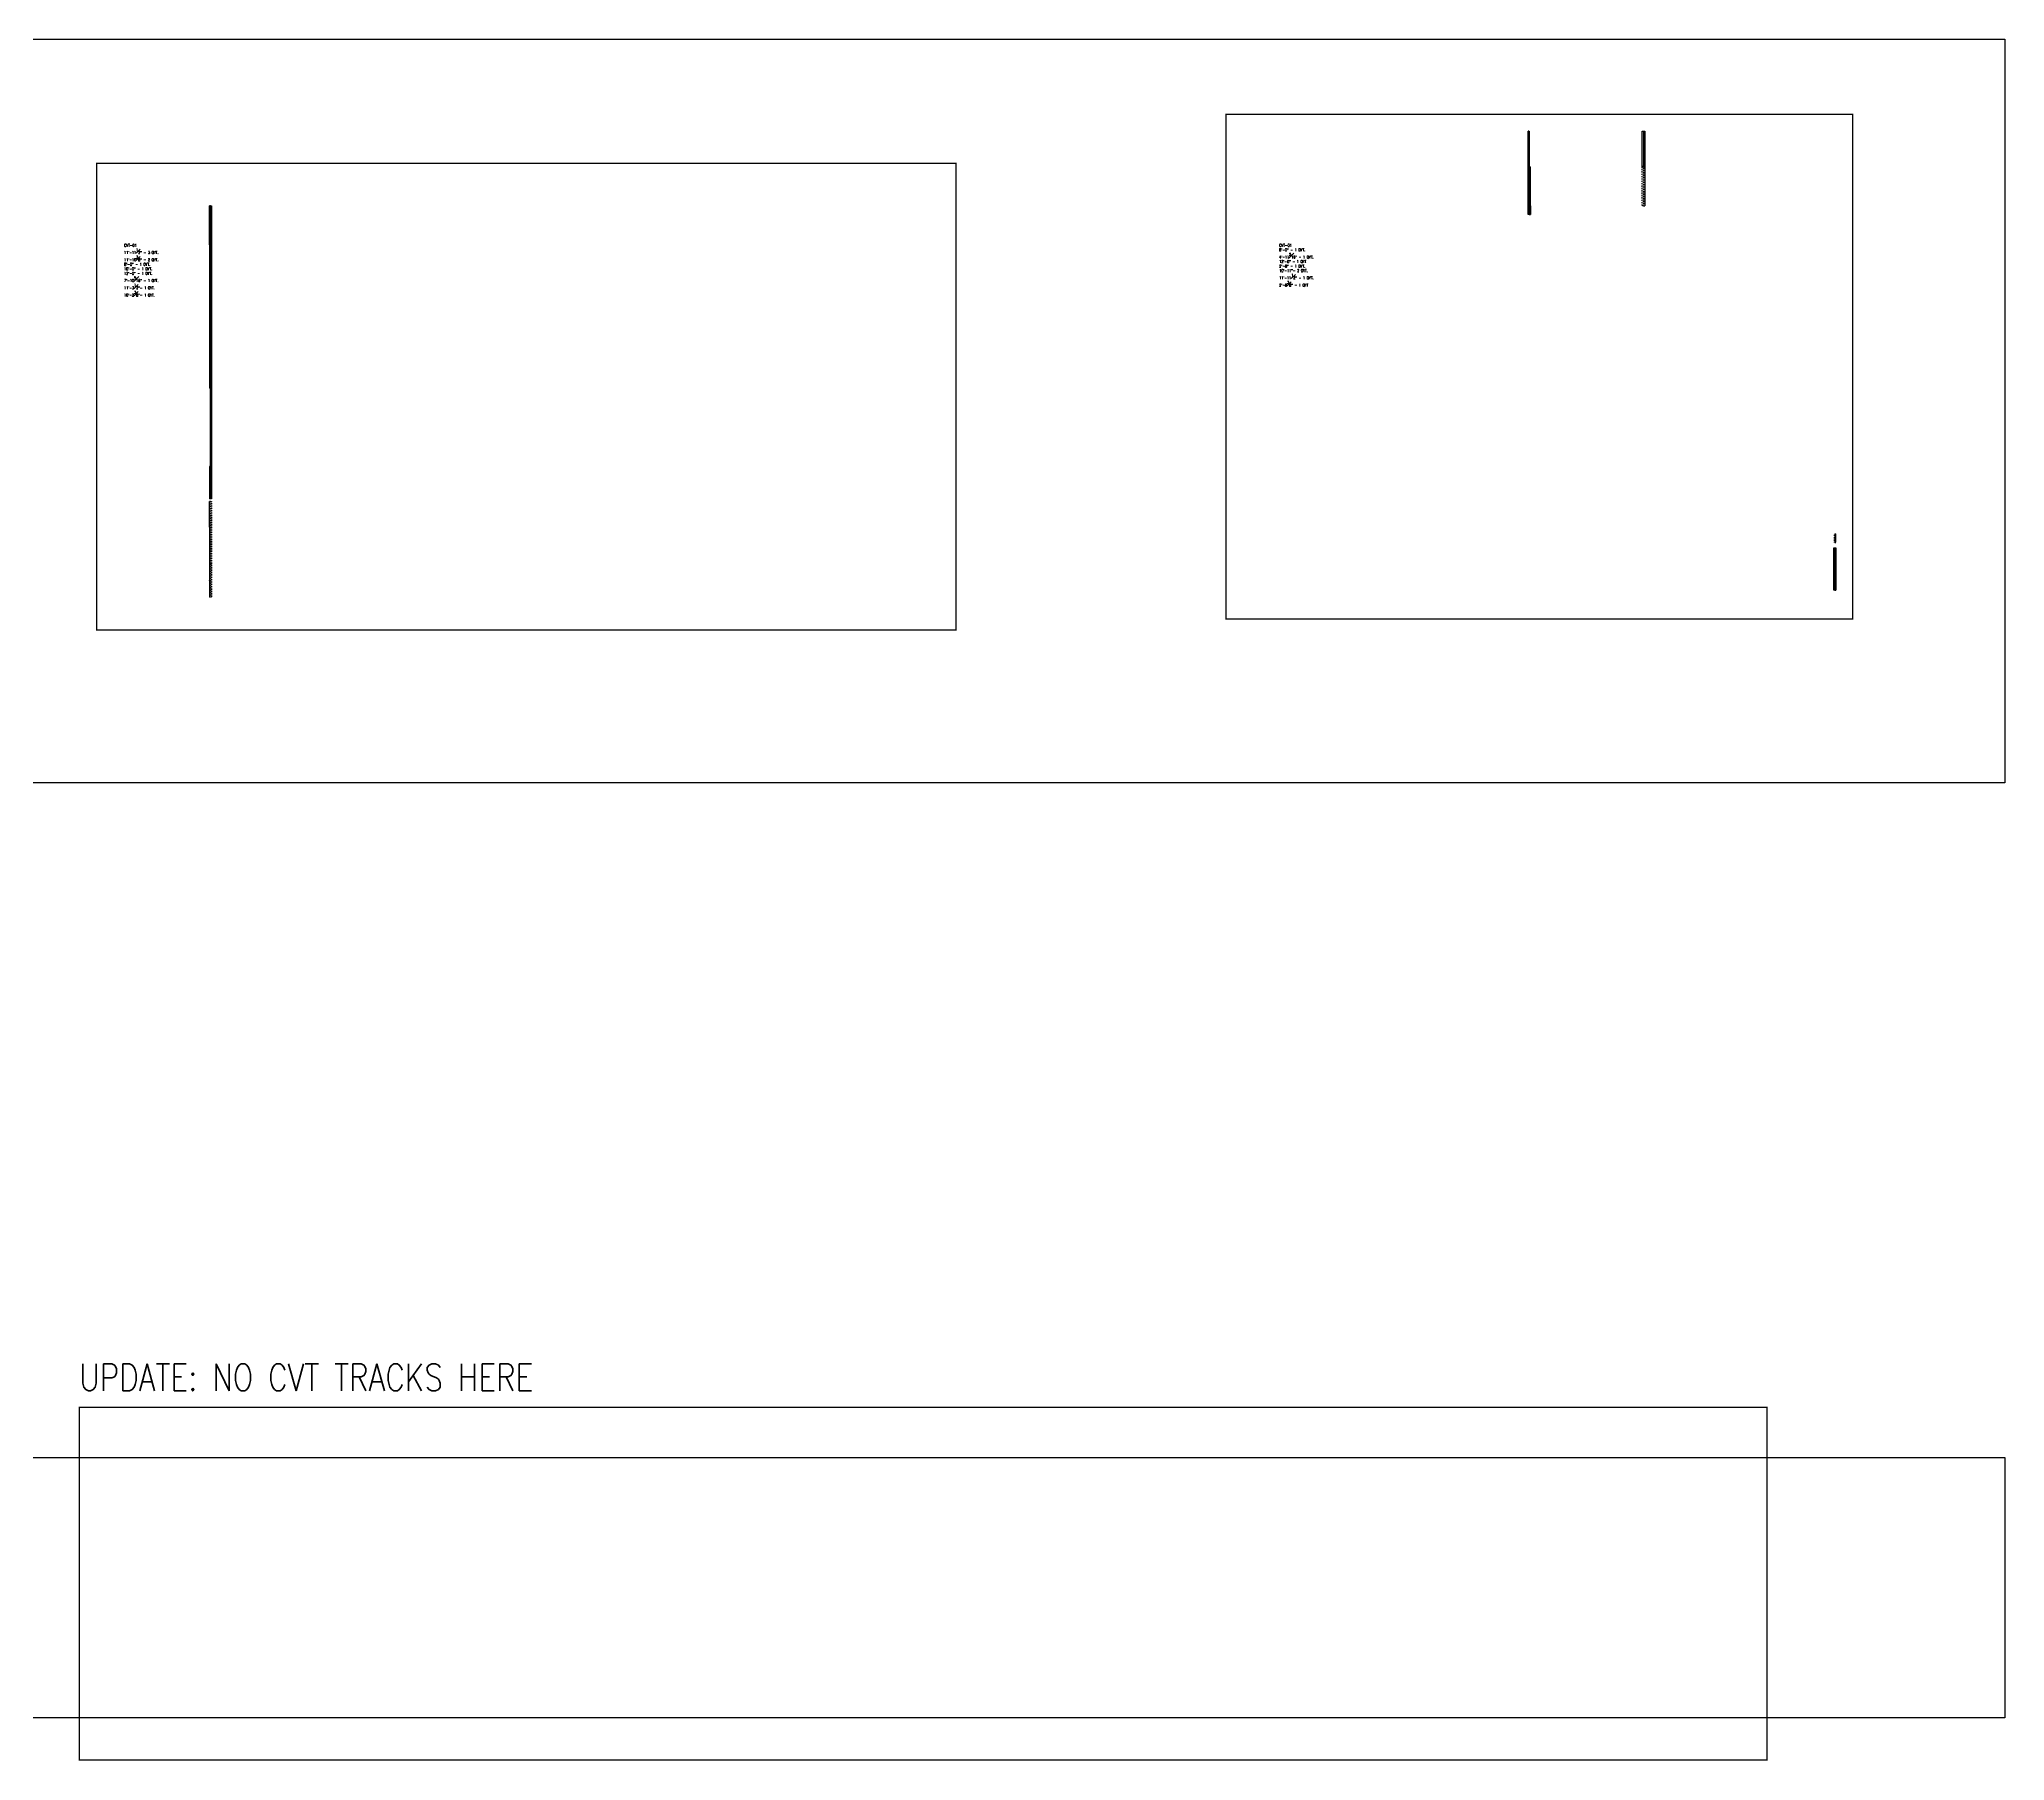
# Model space of a CAD drawing. Header units: inches. Extents: x 0 to 14480, y -2 to 6480.
# Drawn here: x 7237 to 14480, y -2 to 6340 of the extents above; entities that cross this region are included whole.
import ezdxf

# ---------------------------------------------------------------- set-up
doc = ezdxf.new("R2010")
doc.units = ezdxf.units.IN
doc.header["$MEASUREMENT"] = 0
doc.linetypes.add('NBK_Hidden', pattern=[0.125, 0.083333, -0.041667])
doc.layers.add('!Extrusion', color=140, linetype='Continuous', lineweight=25)
doc.layers.add('0 @ 1', color=7, linetype='Continuous')
doc.styles.add('Romans', font='romans.shx', dxfattribs={"width": 0.8})
doc.dimstyles.new('NBK$0', dxfattribs={"dimtxt": 0.0625, "dimasz": 0.046875, "dimexe": 0, "dimexo": 0.03125, "dimgap": 0.03, "dimtad": 3, "dimdec": 4, "dimzin": 3, "dimdsep": 46, "dimlunit": 4, "dimtxsty": 'Romans', "dimblk": 'DOT', "dimblk1": 'DOT', "dimblk2": 'DOT', "dimcen": 0, "dimazin": 2, "dimtfac": 0.8, "dimtdec": 4, "dimtmove": 2, "dimatfit": 2, "dimfxl": 1, "dimtfill": 1, "dimfrac": 1, "dimtolj": 1, "dimtzin": 0, "dimarcsym": 1})

# ---------------------------------------------------------------- blocks, each defined once
blk = doc.blocks.new('_Dot')
at = {"color": 0, "linetype": 'ByBlock', "lineweight": -2}
blk.add_line((-0.5, 0), (-1, 0), dxfattribs=at)
at = {"color": 0, "linetype": 'ByBlock', "const_width": 0.5}
blk.add_lwpolyline([(-0.25, 0, 1), (0.25, 0, 1)], format="xyb", close=True, dxfattribs=at)
blk = doc.blocks.new('*D104')
at = {"layer": '0 @ 1', "color": 0, "lineweight": -2}
for p, q in [((-4, 122.4), (-7.2, 122.4)), ((-7.2, 122.3), (-7.2, 0)), ((-4, 0), (-7.2, 0))]:
    blk.add_line(p, q, dxfattribs=at)
at = {"layer": 'Defpoints', "color": 0}
for p in [(-4, 122.4), (-7.2, 0), (-4, 0)]:
    blk.add_point(p, dxfattribs=at)
at = {"layer": '0 @ 1', "color": 0, "lineweight": -2, "xscale": 0.046875, "yscale": 0.046875, "zscale": 0.046875}
for p, rotation in [((-7.2, 122.4), 90), ((-7.2, 0), 270)]:
    blk.add_blockref('_Dot', p, dxfattribs=dict(at, rotation=rotation))
at = {"layer": '0 @ 1', "color": 0, "char_height": 0.0625, "attachment_point": 5, "rotation": 90, "style": 'Romans'}
for s, insert in [('\\A1;10\'-2{\\H0.800000x;\\S3#8;}"', (-7.3, 61.2)), ('\\A1;[3109]', (-7.1, 61.2))]:
    blk.add_mtext(s, dxfattribs=dict(at, insert=insert))
blk = doc.blocks.new('*D105')
at = {"layer": '0 @ 1', "color": 0, "lineweight": -2}
for p, q in [((-4, 258.4), (-7.2, 258.4)), ((-7.2, 258.3), (-7.2, 122.9)), ((-4, 122.9), (-7.2, 122.9))]:
    blk.add_line(p, q, dxfattribs=at)
at = {"layer": 'Defpoints', "color": 0}
for p in [(-4, 258.4), (-7.2, 122.9), (-4, 122.9)]:
    blk.add_point(p, dxfattribs=at)
at = {"layer": '0 @ 1', "color": 0, "lineweight": -2, "xscale": 0.046875, "yscale": 0.046875, "zscale": 0.046875}
for p, rotation in [((-7.2, 258.4), 90), ((-7.2, 122.9), 270)]:
    blk.add_blockref('_Dot', p, dxfattribs=dict(at, rotation=rotation))
at = {"layer": '0 @ 1', "color": 0, "char_height": 0.0625, "attachment_point": 5, "rotation": 90, "style": 'Romans'}
for s, insert in [('\\A1;11\'-3{\\H0.800000x;\\S1#2;}"', (-7.3, 190.6)), ('\\A1;[3441.5]', (-7.1, 190.6))]:
    blk.add_mtext(s, dxfattribs=dict(at, insert=insert))
blk = doc.blocks.new('*D106')
at = {"layer": '0 @ 1', "color": 0, "lineweight": -2}
for p, q in [((-4, 353.2), (-7.2, 353.2)), ((-7.2, 258.9), (-7.2, 353.2)), ((-4, 258.9), (-7.2, 258.9))]:
    blk.add_line(p, q, dxfattribs=at)
at = {"layer": 'Defpoints', "color": 0}
for p in [(-7.2, 353.2), (-4, 353.2), (-4, 258.9)]:
    blk.add_point(p, dxfattribs=at)
at = {"layer": '0 @ 1', "color": 0, "lineweight": -2, "xscale": 0.046875, "yscale": 0.046875, "zscale": 0.046875}
for p, rotation in [((-7.2, 353.2), 90), ((-7.2, 258.9), 270)]:
    blk.add_blockref('_Dot', p, dxfattribs=dict(at, rotation=rotation))
at = {"layer": '0 @ 1', "color": 0, "char_height": 0.0625, "attachment_point": 5, "rotation": 90, "style": 'Romans'}
for s, insert in [('\\A1;7\'-10{\\H0.800000x;\\S5#16;}"', (-7.3, 306.1)), ('\\A1;[2396]', (-7.1, 306.1))]:
    blk.add_mtext(s, dxfattribs=dict(at, insert=insert))
blk = doc.blocks.new('*D107')
at = {"layer": '0 @ 1', "color": 0, "lineweight": -2}
for p, q in [((-4, 482.4), (-7.2, 482.4)), ((-7.2, 482.3), (-7.2, 362.4)), ((-4, 362.4), (-7.2, 362.4))]:
    blk.add_line(p, q, dxfattribs=at)
at = {"layer": 'Defpoints', "color": 0}
for p in [(-4, 482.4), (-7.2, 362.4), (-4, 362.4)]:
    blk.add_point(p, dxfattribs=at)
at = {"layer": '0 @ 1', "color": 0, "lineweight": -2, "xscale": 0.046875, "yscale": 0.046875, "zscale": 0.046875}
for p, rotation in [((-7.2, 482.4), 90), ((-7.2, 362.4), 270)]:
    blk.add_blockref('_Dot', p, dxfattribs=dict(at, rotation=rotation))
at = {"layer": '0 @ 1', "color": 0, "char_height": 0.0625, "attachment_point": 5, "rotation": 90, "style": 'Romans'}
for s, insert in [('\\A1;10\'-0"', (-7.3, 422.4)), ('\\A1;[3048.5]', (-7.1, 422.4))]:
    blk.add_mtext(s, dxfattribs=dict(at, insert=insert))
blk = doc.blocks.new('*D108')
at = {"layer": '0 @ 1', "color": 0, "lineweight": -2}
for p, q in [((-4, 866.4), (-7.2, 866.4)), ((-7.2, 866.3), (-7.2, 770.4)), ((-4, 770.4), (-7.2, 770.4))]:
    blk.add_line(p, q, dxfattribs=at)
at = {"layer": 'Defpoints', "color": 0}
for p in [(-4, 866.4), (-7.2, 770.4), (-4, 770.4)]:
    blk.add_point(p, dxfattribs=at)
at = {"layer": '0 @ 1', "color": 0, "lineweight": -2, "xscale": 0.046875, "yscale": 0.046875, "zscale": 0.046875}
for p, rotation in [((-7.2, 866.4), 90), ((-7.2, 770.4), 270)]:
    blk.add_blockref('_Dot', p, dxfattribs=dict(at, rotation=rotation))
at = {"layer": '0 @ 1', "color": 0, "char_height": 0.0625, "attachment_point": 5, "rotation": 90, "style": 'Romans'}
for s, insert in [('\\A1;8\'-0"', (-7.3, 818.4)), ('\\A1;[2439]', (-7.1, 818.4))]:
    blk.add_mtext(s, dxfattribs=dict(at, insert=insert))
blk = doc.blocks.new('*D109')
at = {"layer": '0 @ 1', "color": 0, "lineweight": -2}
for p, q in [((-4, 1010.4), (-7.2, 1010.4)), ((-7.2, 1010.4), (-7.2, 866.9)), ((-4, 866.9), (-7.2, 866.9))]:
    blk.add_line(p, q, dxfattribs=at)
at = {"layer": 'Defpoints', "color": 0}
for p in [(-4, 1010.4), (-7.2, 866.9), (-4, 866.9)]:
    blk.add_point(p, dxfattribs=at)
at = {"layer": '0 @ 1', "color": 0, "lineweight": -2, "xscale": 0.046875, "yscale": 0.046875, "zscale": 0.046875}
for p, rotation in [((-7.2, 1010.4), 90), ((-7.2, 866.9), 270)]:
    blk.add_blockref('_Dot', p, dxfattribs=dict(at, rotation=rotation))
at = {"layer": '0 @ 1', "color": 0, "char_height": 0.0625, "attachment_point": 5, "rotation": 90, "style": 'Romans'}
for s, insert in [('\\A1;11\'-11{\\H0.800000x;\\S1#2;}"', (-7.3, 938.6)), ('\\A1;[3645]', (-7.1, 938.6))]:
    blk.add_mtext(s, dxfattribs=dict(at, insert=insert))
blk = doc.blocks.new('*D110')
at = {"layer": '0 @ 1', "color": 0, "lineweight": -2}
for p, q in [((-4, 1153.2), (-7.2, 1153.2)), ((-7.2, 1153.2), (-7.2, 1010.9)), ((-4, 1010.9), (-7.2, 1010.9))]:
    blk.add_line(p, q, dxfattribs=at)
at = {"layer": 'Defpoints', "color": 0}
for p in [(-4, 1153.2), (-7.2, 1010.9), (-4, 1010.9)]:
    blk.add_point(p, dxfattribs=at)
at = {"layer": '0 @ 1', "color": 0, "lineweight": -2, "xscale": 0.046875, "yscale": 0.046875, "zscale": 0.046875}
for p, rotation in [((-7.2, 1153.2), 90), ((-7.2, 1010.9), 270)]:
    blk.add_blockref('_Dot', p, dxfattribs=dict(at, rotation=rotation))
at = {"layer": '0 @ 1', "color": 0, "char_height": 0.0625, "attachment_point": 5, "rotation": 90, "style": 'Romans'}
for s, insert in [('\\A1;11\'-10{\\H0.800000x;\\S3#8;}"', (-7.3, 1082.1)), ('\\A1;[3615.5]', (-7.1, 1082.1))]:
    blk.add_mtext(s, dxfattribs=dict(at, insert=insert))
blk = doc.blocks.new('*D111')
at = {"layer": '0 @ 1', "color": 0, "lineweight": -2}
for p, q in [((-4, 1442.4), (-7.2, 1442.4)), ((-7.2, 1299), (-7.2, 1442.4)), ((-4, 1298.9), (-7.2, 1298.9))]:
    blk.add_line(p, q, dxfattribs=at)
at = {"layer": 'Defpoints', "color": 0}
for p in [(-7.2, 1442.4), (-4, 1442.4), (-4, 1298.9)]:
    blk.add_point(p, dxfattribs=at)
at = {"layer": '0 @ 1', "color": 0, "lineweight": -2, "xscale": 0.046875, "yscale": 0.046875, "zscale": 0.046875}
for p, rotation in [((-7.2, 1442.4), 90), ((-7.2, 1298.9), 270)]:
    blk.add_blockref('_Dot', p, dxfattribs=dict(at, rotation=rotation))
at = {"layer": '0 @ 1', "color": 0, "char_height": 0.0625, "attachment_point": 5, "rotation": 90, "style": 'Romans'}
for s, insert in [('\\A1;11\'-11{\\H0.800000x;\\S1#2;}"', (-7.3, 1370.7)), ('\\A1;[3645]', (-7.1, 1370.7))]:
    blk.add_mtext(s, dxfattribs=dict(at, insert=insert))
blk = doc.blocks.new('*D112')
at = {"layer": '0 @ 1', "color": 0, "lineweight": -2}
for p, q in [((-4, 1298.4), (-7.2, 1298.4)), ((-7.2, 1298.3), (-7.2, 1154.4)), ((-4, 1154.4), (-7.2, 1154.4))]:
    blk.add_line(p, q, dxfattribs=at)
at = {"layer": 'Defpoints', "color": 0}
for p in [(-4, 1298.4), (-7.2, 1154.4), (-4, 1154.4)]:
    blk.add_point(p, dxfattribs=at)
at = {"layer": '0 @ 1', "color": 0, "lineweight": -2, "xscale": 0.046875, "yscale": 0.046875, "zscale": 0.046875}
for p, rotation in [((-7.2, 1298.4), 90), ((-7.2, 1154.4), 270)]:
    blk.add_blockref('_Dot', p, dxfattribs=dict(at, rotation=rotation))
at = {"layer": '0 @ 1', "color": 0, "char_height": 0.0625, "attachment_point": 5, "rotation": 90, "style": 'Romans'}
for s, insert in [('\\A1;12\'-0"', (-7.3, 1226.4)), ('\\A1;[3658]', (-7.1, 1226.4))]:
    blk.add_mtext(s, dxfattribs=dict(at, insert=insert))
blk = doc.blocks.new('*D114')
at = {"layer": '0 @ 1', "color": 0, "lineweight": -2}
for p, q in [((-1129.8, 1368), (-1124.6, 1368)), ((-1129.8, 1335.6), (-1124.6, 1335.6)), ((-1124.6, 1368), (-1124.6, 1335.7))]:
    blk.add_line(p, q, dxfattribs=at)
at = {"layer": 'Defpoints', "color": 0}
for p in [(-1129.8, 1368), (-1129.8, 1335.6), (-1124.6, 1335.6)]:
    blk.add_point(p, dxfattribs=at)
at = {"layer": '0 @ 1', "color": 0, "lineweight": -2, "xscale": 0.046875, "yscale": 0.046875, "zscale": 0.046875}
for p, rotation in [((-1124.6, 1368), 90), ((-1124.6, 1335.6), 270)]:
    blk.add_blockref('_Dot', p, dxfattribs=dict(at, rotation=rotation))
at = {"layer": '0 @ 1', "color": 0, "char_height": 0.0625, "attachment_point": 5, "rotation": 90, "style": 'Romans'}
for s, insert in [('\\A1;2\'-8{\\H0.800000x;\\S3#8;}"', (-1124.7, 1351.8)), ('\\A1;[823]', (-1124.6, 1351.8))]:
    blk.add_mtext(s, dxfattribs=dict(at, insert=insert))
blk = doc.blocks.new('*D115')
at = {"layer": '0 @ 1', "color": 0, "lineweight": -2}
for p, q in [((-1129.8, 1512), (-1124.6, 1512)), ((-1124.6, 1368.5), (-1124.6, 1512)), ((-1129.8, 1368.5), (-1124.6, 1368.5))]:
    blk.add_line(p, q, dxfattribs=at)
at = {"layer": 'Defpoints', "color": 0}
for p in [(-1129.8, 1512), (-1124.6, 1512), (-1129.8, 1368.5)]:
    blk.add_point(p, dxfattribs=at)
at = {"layer": '0 @ 1', "color": 0, "lineweight": -2, "xscale": 0.046875, "yscale": 0.046875, "zscale": 0.046875}
for p, rotation in [((-1124.6, 1512), 90), ((-1124.6, 1368.5), 270)]:
    blk.add_blockref('_Dot', p, dxfattribs=dict(at, rotation=rotation))
at = {"layer": '0 @ 1', "color": 0, "char_height": 0.0625, "attachment_point": 5, "rotation": 90, "style": 'Romans'}
for s, insert in [('\\A1;11\'-11{\\H0.800000x;\\S1#2;}"', (-1124.7, 1440.2)), ('\\A1;[3645]', (-1124.6, 1440.2))]:
    blk.add_mtext(s, dxfattribs=dict(at, insert=insert))
blk = doc.blocks.new('*D116')
at = {"layer": '0 @ 1', "color": 0, "lineweight": -2}
for p, q in [((-708.8, 1512), (-703.8, 1512)), ((-703.8, 1512), (-703.8, 1368)), ((-708.8, 1368), (-703.8, 1368))]:
    blk.add_line(p, q, dxfattribs=at)
at = {"layer": 'Defpoints', "color": 0}
for p in [(-708.9, 1512), (-708.9, 1368), (-703.8, 1368)]:
    blk.add_point(p, dxfattribs=at)
at = {"layer": '0 @ 1', "color": 0, "lineweight": -2, "xscale": 0.046875, "yscale": 0.046875, "zscale": 0.046875}
for p, rotation in [((-703.8, 1512), 90), ((-703.8, 1368), 270)]:
    blk.add_blockref('_Dot', p, dxfattribs=dict(at, rotation=rotation))
at = {"layer": '0 @ 1', "color": 0, "char_height": 0.0625, "attachment_point": 5, "rotation": 90, "style": 'Romans'}
for s, insert in [('\\A1;12\'-0"', (-703.9, 1440)), ('\\A1;[3658]', (-703.7, 1440))]:
    blk.add_mtext(s, dxfattribs=dict(at, insert=insert))
blk = doc.blocks.new('*D117')
at = {"layer": '0 @ 1', "color": 0, "lineweight": -2}
for p, q in [((-708.8, 1643.5), (-703.8, 1643.5)), ((-703.8, 1643.5), (-703.8, 1512.5)), ((-708.8, 1512.5), (-703.8, 1512.5))]:
    blk.add_line(p, q, dxfattribs=at)
at = {"layer": 'Defpoints', "color": 0}
for p in [(-708.9, 1643.5), (-708.9, 1512.5), (-703.8, 1512.5)]:
    blk.add_point(p, dxfattribs=at)
at = {"layer": '0 @ 1', "color": 0, "lineweight": -2, "xscale": 0.046875, "yscale": 0.046875, "zscale": 0.046875}
for p, rotation in [((-703.8, 1643.5), 90), ((-703.8, 1512.5), 270)]:
    blk.add_blockref('_Dot', p, dxfattribs=dict(at, rotation=rotation))
at = {"layer": '0 @ 1', "color": 0, "char_height": 0.0625, "attachment_point": 5, "rotation": 90, "style": 'Romans'}
for s, insert in [('\\A1;10\'-11"', (-703.9, 1578)), ('\\A1;[3327.5]', (-703.7, 1578))]:
    blk.add_mtext(s, dxfattribs=dict(at, insert=insert))
blk = doc.blocks.new('*D118')
at = {"layer": '0 @ 1', "color": 0, "lineweight": -2}
for p, q in [((-2.7, 48), (-0.1, 48)), ((-0.1, 48), (-0.1, -48)), ((-2.7, -48), (-0.1, -48))]:
    blk.add_line(p, q, dxfattribs=at)
at = {"layer": 'Defpoints', "color": 0}
for p in [(-2.7, 48), (-2.7, -48), (-0.1, -48)]:
    blk.add_point(p, dxfattribs=at)
at = {"layer": '0 @ 1', "color": 0, "lineweight": -2, "xscale": 0.046875, "yscale": 0.046875, "zscale": 0.046875}
for p, rotation in [((-0.1, 48), 90), ((-0.1, -48), 270)]:
    blk.add_blockref('_Dot', p, dxfattribs=dict(at, rotation=rotation))
at = {"layer": '0 @ 1', "color": 0, "char_height": 0.0625, "attachment_point": 5, "rotation": 90, "style": 'Romans'}
for s, insert in [('\\A1;8\'-0"', (-0.2, 0)), ('\\A1;[2438.5]', (0, 0))]:
    blk.add_mtext(s, dxfattribs=dict(at, insert=insert))
blk = doc.blocks.new('*D119')
at = {"layer": '0 @ 1', "color": 0, "lineweight": -2}
for p, q in [((-2.7, 107.8), (-0.1, 107.8)), ((-0.1, 107.8), (-0.1, 48.5)), ((-2.7, 48.5), (-0.1, 48.5))]:
    blk.add_line(p, q, dxfattribs=at)
at = {"layer": 'Defpoints', "color": 0}
for p in [(-2.7, 107.8), (-2.7, 48.5), (-0.1, 48.5)]:
    blk.add_point(p, dxfattribs=at)
at = {"layer": '0 @ 1', "color": 0, "lineweight": -2, "xscale": 0.046875, "yscale": 0.046875, "zscale": 0.046875}
for p, rotation in [((-0.1, 107.8), 90), ((-0.1, 48.5), 270)]:
    blk.add_blockref('_Dot', p, dxfattribs=dict(at, rotation=rotation))
at = {"layer": '0 @ 1', "color": 0, "char_height": 0.0625, "attachment_point": 5, "rotation": 90, "style": 'Romans'}
for s, insert in [('\\A1;4\'-11{\\H0.800000x;\\S5#16;}"', (-0.2, 78.2)), ('\\A1;[1507]', (0, 78.2))]:
    blk.add_mtext(s, dxfattribs=dict(at, insert=insert))
blk = doc.blocks.new('*D120')
at = {"layer": '0 @ 1', "color": 0, "lineweight": -2}
for p, q in [((-2.7, 160), (-0.1, 160)), ((-0.1, 128.1), (-0.1, 160)), ((-2.7, 128), (-0.1, 128))]:
    blk.add_line(p, q, dxfattribs=at)
at = {"layer": 'Defpoints', "color": 0}
for p in [(-2.7, 160), (-0.1, 160), (-2.7, 128)]:
    blk.add_point(p, dxfattribs=at)
at = {"layer": '0 @ 1', "color": 0, "lineweight": -2, "xscale": 0.046875, "yscale": 0.046875, "zscale": 0.046875}
for p, rotation in [((-0.1, 160), 90), ((-0.1, 128), 270)]:
    blk.add_blockref('_Dot', p, dxfattribs=dict(at, rotation=rotation))
at = {"layer": '0 @ 1', "color": 0, "char_height": 0.0625, "attachment_point": 5, "rotation": 90, "style": 'Romans'}
for s, insert in [('\\A1;2\'-8"', (-0.2, 144)), ('\\A1;[812.5]', (0, 144))]:
    blk.add_mtext(s, dxfattribs=dict(at, insert=insert))
blk = doc.blocks.new('TOP3')
at = {"layer": '!Extrusion', "color": 5}
for points in [[(0, 1298.93209), (-3.96595, 1298.93209), (-3.96595, 1442.43209), (-3.33603, 1442.43209, 1), (-3.06044, 1442.43209), (0, 1442.43209)], [(0, 866.89518), (-3.96595, 866.89518), (-3.96595, 1010.39911), (-3.33603, 1010.39911, 1), (-3.06044, 1010.39911), (0, 1010.39911)], [(0, 482.89518), (-3.96595, 482.89518), (-3.96595, 626.39911), (-3.33603, 626.39911, 1), (-3.06044, 626.39911), (0, 626.39911)]]:
    blk.add_lwpolyline(points, format="xyb", close=True, dxfattribs=at)
at = {"layer": '!Extrusion', "color": 30}
blk.add_lwpolyline([(0, 1154.375), (-3.96595, 1154.375), (-3.96595, 1298.39518), (-3.33603, 1298.39518, 1), (-3.06044, 1298.39518), (0, 1298.39518)], format="xyb", close=True, dxfattribs=at)
at = {"layer": '!Extrusion', "color": 140}
for points in [[(0, 1010.89911), (-3.96595, 1010.89911), (-3.96595, 1153.25), (-3.33603, 1153.25, 1), (-3.06044, 1153.25), (0, 1153.25)], [(0, 626.89911), (-3.96595, 626.89911), (-3.96595, 769.25), (-3.33603, 769.25, 1), (-3.06044, 769.25), (0, 769.25)]]:
    blk.add_lwpolyline(points, format="xyb", close=True, dxfattribs=at)
at = {"layer": '!Extrusion', "color": 60}
for points in [[(0, 1010.89911), (-3.96595, 1010.89911), (-3.96595, 1153.25), (-3.33603, 1153.25, 1), (-3.06044, 1153.25), (0, 1153.25)], [(0, 626.89911), (-3.96595, 626.89911), (-3.96595, 769.25), (-3.33603, 769.25, 1), (-3.06044, 769.25), (0, 769.25)]]:
    blk.add_lwpolyline(points, format="xyb", close=True, dxfattribs=at)
at = {"layer": '!Extrusion', "color": 4}
blk.add_lwpolyline([(0, 770.375), (-3.96595, 770.375), (-3.96595, 866.39518), (-3.33603, 866.39518, 1), (-3.06044, 866.39518), (0, 866.39518)], format="xyb", close=True, dxfattribs=at)
at = {"layer": '!Extrusion', "color": 2}
blk.add_lwpolyline([(0, 362.375), (-3.96595, 362.375), (-3.96595, 482.39518), (-3.33603, 482.39518, 1), (-3.06044, 482.39518), (0, 482.39518)], format="xyb", close=True, dxfattribs=at)
at = {"layer": '!Extrusion', "color": 84, "linetype": 'NBK_Hidden'}
blk.add_lwpolyline([(-3.96595, 258.89518), (-3.96595, 353.22441), (0, 353.22441), (0, 258.89518)], close=True, dxfattribs=at)
at = {"layer": '!Extrusion', "color": 7, "linetype": 'NBK_Hidden'}
blk.add_lwpolyline([(0, 258.39518), (0, 122.89518), (-3.96595, 122.89518), (-3.96595, 258.39518)], close=True, dxfattribs=at)
at = {"layer": '!Extrusion', "color": 197, "linetype": 'NBK_Hidden'}
blk.add_lwpolyline([(0, 122.3938), (0, 0), (-3.96595, 0), (-3.96595, 122.3938)], close=True, dxfattribs=at)
at = {"layer": '0 @ 1', "color": 7}
for base, p1, p2, picture, middle in [((-7.18317, 1442.43209), (-3.96595, 1298.93209), (-3.96595, 1442.43209), '*D111', (-7.26317, 1370.68209)), ((-7.18317, 1154.375), (-3.96595, 1298.39518), (-3.96595, 1154.375), '*D112', (-7.25038, 1226.38509)), ((-7.18317, 1010.89911), (-3.96595, 1153.25), (-3.96595, 1010.89911), '*D110', (-7.26317, 1082.07456)), ((-7.18317, 866.89518), (-3.96595, 1010.39911), (-3.96595, 866.89518), '*D109', (-7.26317, 938.64715))]:
    dim = blk.add_linear_dim(base=base, p1=p1, p2=p2, angle=90, dimstyle='NBK$0', override={"dimscale": 1, "dimpost": '\\X', "dimtfill": 0, "dimarcsym": 0}, dxfattribs=at)
    dim.commit()
    dim.dimension.update_dxf_attribs({"geometry": picture, "text_midpoint": middle})
at = {"layer": '0 @ 1', "color": 254}
for base, p1, p2, picture, middle in [((-7.18317, 770.375), (-3.96595, 866.39518), (-3.96595, 770.375), '*D108', (-7.25038, 818.38509)), ((-7.18317, 362.375), (-3.96595, 482.39518), (-3.96595, 362.375), '*D107', (-7.25038, 422.38509)), ((-7.18317, 353.22441), (-3.96595, 258.89518), (-3.96595, 353.22441), '*D106', (-7.26317, 306.05979)), ((-7.18317, 122.89518), (-3.96595, 258.39518), (-3.96595, 122.89518), '*D105', (-7.26317, 190.64518)), ((-7.18317, 0), (-3.96595, 122.3938), (-3.96595, 0), '*D104', (-7.26317, 61.1969))]:
    dim = blk.add_linear_dim(base=base, p1=p1, p2=p2, angle=90, dimstyle='NBK$0', override={"dimscale": 1, "dimpost": '\\X', "dimtfill": 0, "dimarcsym": 0}, dxfattribs=at)
    dim.commit()
    dim.dimension.update_dxf_attribs({"geometry": picture, "text_midpoint": middle})
blk = doc.blocks.new('TOP4')
at = {"layer": '!Extrusion', "color": 223}
for points in [[(-1133.80829, 1512.49951), (-1133.80829, 1643.49951), (-1129.84233, 1643.49951), (-1129.84233, 1512.49951)], [(-712.82588, 1512.49951), (-712.82588, 1643.49951), (-708.85993, 1643.49951), (-708.85993, 1512.49951)]]:
    blk.add_lwpolyline(points, close=True, dxfattribs=at)
at = {"layer": '!Extrusion', "color": 236, "linetype": 'NBK_Hidden'}
blk.add_lwpolyline([(-1131.02335, 1488.49951), (-1131.02335, 1643.41683), (-1133.05091, 1643.41683), (-1133.05091, 1488.49951)], close=True, dxfattribs=at)
at = {"layer": '!Extrusion', "color": 5}
blk.add_lwpolyline([(-1133.80829, 1368.49951), (-1133.80829, 1511.99951), (-1129.84233, 1511.99951), (-1129.84233, 1368.49951)], close=True, dxfattribs=at)
at = {"layer": '!Extrusion', "color": 30, "linetype": 'NBK_Hidden'}
blk.add_lwpolyline([(-712.82588, 1367.97933), (-712.82588, 1511.99951), (-708.85993, 1511.99951), (-708.85993, 1367.97933)], close=True, dxfattribs=at)
at = {"layer": '!Extrusion', "color": 64, "linetype": 'NBK_Hidden'}
blk.add_lwpolyline([(-5.11851, 128.0374), (-5.11851, 160.02854), (-2.72736, 160.02854), (-2.72736, 128.0374)], close=True, dxfattribs=at)
at = {"layer": '!Extrusion', "color": 41}
blk.add_lwpolyline([(-2.72736, 48.49951), (-6.69332, 48.49951), (-6.69332, 107.83859), (-4.46949, 107.83859, 1), (-4.1939, 107.83859), (-2.72736, 107.83859)], format="xyb", close=True, dxfattribs=at)
at = {"layer": '!Extrusion', "color": 1}
blk.add_lwpolyline([(-2.72736, -47.99951), (-6.69332, -47.99951), (-6.69332, 47.99951), (-4.46948, 47.99951, 1), (-4.19389, 47.99951), (-2.72736, 47.99951)], format="xyb", close=True, dxfattribs=at)
at = {"color": 151}
blk.add_lwpolyline([(-1133.80829, 1368.00329), (-1129.84233, 1368.00329), (-1129.84233, 1335.60811), (-1133.80829, 1335.60811)], close=True, dxfattribs=at)
at = {"layer": '0 @ 1', "color": 254}
for base, p1, p2, picture, middle in [((-703.79323, 1512.49951), (-708.85993, 1643.49951), (-708.85993, 1512.49951), '*D117', (-703.86043, 1577.99951)), ((-1124.63838, 1511.99951), (-1129.84233, 1368.49951), (-1129.84233, 1511.99951), '*D115', (-1124.71838, 1440.24951)), ((-703.79323, 1367.97933), (-708.85993, 1511.99951), (-708.85993, 1367.97933), '*D116', (-703.86043, 1439.98942)), ((-1124.63838, 1335.60811), (-1129.84233, 1368.00329), (-1129.84233, 1335.60811), '*D114', (-1124.71838, 1351.8057)), ((-0.12524, 160.02854), (-2.72736, 128.0374), (-2.72736, 160.02854), '*D120', (-0.19244, 144.03297)), ((-0.12524, 48.49951), (-2.72736, 107.83859), (-2.72736, 48.49951), '*D119', (-0.20524, 78.16905)), ((-0.12524, -47.99951), (-2.72736, 47.99951), (-2.72736, -47.99951), '*D118', (-0.19244, 0))]:
    dim = blk.add_linear_dim(base=base, p1=p1, p2=p2, angle=90, dimstyle='NBK$0', override={"dimscale": 1, "dimpost": '\\X', "dimtfill": 0, "dimarcsym": 0}, dxfattribs=at)
    dim.commit()
    dim.dimension.update_dxf_attribs({"geometry": picture, "text_midpoint": middle})

msp = doc.modelspace()

# ---------------------------------------------------------------- linework, layer by layer
at = {"color": 4}
for points in [[(0, 6340), (14480, 6340), (14480, 3600), (0, 3600)], [(0, 1115), (14480, 1115), (14480, 155), (0, 155)]]:
    msp.add_lwpolyline(points, close=True, dxfattribs=at)
at = {"color": 3, "const_width": 5}
for points in [[(11610, 6063.6), (13920, 6063.6), (13920, 4203.6), (11610, 4203.6)], [(7447.5, 5883.6), (10615.5, 5883.6), (10615.5, 4163.6), (7447.5, 4163.6)]]:
    msp.add_lwpolyline(points, close=True, dxfattribs=at)
at = {"color": 1, "const_width": 5}
msp.add_lwpolyline([(7383.9, 1300), (13603.9, 1300), (13603.9, 0), (7383.9, 0)], close=True, dxfattribs=at)

# ---------------------------------------------------------------- block references
for name, p in [('TOP4', (13857.3, 4358.5)), ('TOP3', (7871.5, 4284.1))]:
    msp.add_blockref(name, p)

# ---------------------------------------------------------------- texts
at = {"char_height": 10, "width": 178, "attachment_point": 1, "style": 'Romans'}
for s, insert in [('{\\C3;CVT-01}\\P{\\C5;{{\\l}}11\'-11\\S1#2;"{{\\L}}} - 3 QYT.\\P{\\C140;{{\\l}}11\'-10\\S3#8;"{{\\L}}} - 2 QYT.\\P{\\C4;8\'-0"} - 1 QYT.{\\C2;\\P10\'-0"} - 1 QYT.\\P{\\C30;12\'-0"} - 1 QYT.\\P{\\C84;{{\\l}}7\'-10\\S5#16;"{{\\L}}} - 1 QYT.\\P{\\C7;{{\\l}}11\'-3\\S1#2;"{{\\L}}}- 1 QYT.\\P{\\C197;{{\\l}}10\'-2\\S3#8;{{\\L}}{{\\l}}"{{\\L}}}- 1 QYT.', (7549.3, 5586)), ('{\\C3;CVT-01}\\P{\\C1;8{{\\l}}\'-{{\\L}}0{{\\l}}"{{\\L}}} - 1 QYT.\\P{\\C41;{{\\l}}4\'-11\\S5#16;"{{\\L}}} - 1 QYT.\\P{\\C30;12\'-0"} - 1 QYT.\\P{\\C64;{{\\l}}2\'-8"{{\\L}}\\C3; }- 1 QYT.\\P{\\C223;{{\\l}}10\'-1{{\\L}}1{{\\l}}"{{\\L}}}- 2 QYT.\\P{\\C5;{{\\l}}11\'-11\\S1#2;"{{\\L}}} - 1 QYT.\\P{\\C151;{{\\l}}2\'-8\\S3#8;"{{\\L}}} - 1 QYT\\P', (11806.3, 5586))]:
    msp.add_mtext(s, dxfattribs=dict(at, insert=insert))
at = {"color": 254, "insert": (7383.9, 1460), "char_height": 100, "width": 2000.89, "attachment_point": 1, "style": 'Romans'}
msp.add_mtext('{\\C2;UPDATE:} NO CVT TRACKS HERE', dxfattribs=at)

doc.saveas('drawing.dxf')
